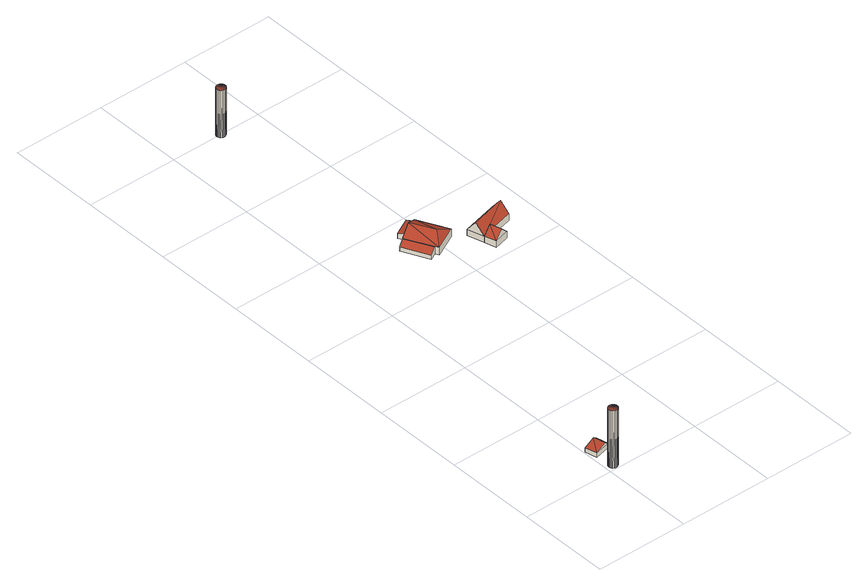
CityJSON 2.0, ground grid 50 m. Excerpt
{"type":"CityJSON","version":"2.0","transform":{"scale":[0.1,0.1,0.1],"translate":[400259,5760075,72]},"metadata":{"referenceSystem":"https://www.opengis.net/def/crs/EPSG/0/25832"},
"CityObjects":{
"building1":{"type":"Building","attributes":{"Geometrietyp2DReferenz":"1000","Gemeindeschluessel":"05515000","function":"51002_1251","roofType":"9999","measuredHeight":32.94},"geometry":[{"type":"Solid","lod":"2","boundaries":[[[[0,1,2]],[[1,3,2]],[[4,5,0]],[[5,1,0]],[[6,7,4]],[[7,5,4]],[[8,9,6]],[[9,7,6]],[[10,11,8]],[[11,9,8]],[[12,13,10]],[[13,11,10]],[[14,15,12]],[[15,13,12]],[[16,17,14]],[[17,15,14]],[[18,19,16]],[[19,17,16]],[[20,21,18]],[[21,19,18]],[[22,23,20]],[[23,21,20]],[[24,25,22]],[[25,23,22]],[[26,27,24]],[[27,25,24]],[[28,29,26]],[[29,27,26]],[[30,31,28]],[[31,29,28]],[[32,33,30]],[[33,31,30]],[[34,35,32]],[[35,33,32]],[[36,37,34]],[[37,35,34]],[[38,39,36]],[[39,37,36]],[[2,3,38]],[[3,39,38]],[[3,1,39]],[[1,5,39]],[[5,7,39]],[[7,9,39]],[[9,11,39]],[[11,13,39]],[[13,15,39]],[[15,17,39]],[[17,19,39]],[[19,21,39]],[[21,23,39]],[[23,25,39]],[[25,27,39]],[[27,29,39]],[[29,31,39]],[[31,33,39]],[[33,35,39]],[[35,37,39]],[[0,2,4]],[[2,38,4]],[[38,36,4]],[[36,34,4]],[[34,32,4]],[[32,30,4]],[[30,28,4]],[[28,26,4]],[[26,24,4]],[[24,22,4]],[[22,20,4]],[[20,18,4]],[[18,16,4]],[[16,14,4]],[[14,12,4]],[[12,10,4]],[[10,8,4]],[[8,6,4]]]],"semantics":{"surfaces":[{"type":"WallSurface"},{"type":"GroundSurface"},{"type":"RoofSurface"}],"values":[[0,0,0,0,0,0,0,0,0,0,0,0,0,0,0,0,0,0,0,0,0,0,0,0,0,0,0,0,0,0,0,0,0,0,0,0,0,0,0,0,1,1,1,1,1,1,1,1,1,1,1,1,1,1,1,1,1,1,2,2,2,2,2,2,2,2,2,2,2,2,2,2,2,2,2,2]]}}]},
"building2":{"type":"Building","attributes":{"Gemeindeschluessel":"05515000","Geometrietyp2DReferenz":"3000","function":"31001_2700","roofType":"3100","measuredHeight":4.24},"geometry":[{"type":"Solid","lod":"2","boundaries":[[[[40,41,42,43]],[[44,45,41,40]],[[46,47,45,44]],[[43,42,47,46]],[[40,48,44]],[[46,49,43]],[[43,49,48]],[[48,40,43]],[[49,46,44]],[[44,48,49]],[[41,45,47,42]]]],"semantics":{"surfaces":[{"type":"WallSurface"},{"type":"RoofSurface"},{"type":"GroundSurface"}],"values":[[0,0,0,0,0,0,1,1,1,1,2]]}}]},
"building3":{"type":"Building","attributes":{"Gemeindeschluessel":"05515000","Geometrietyp2DReferenz":"3000","function":"31001_2700","roofType":"2100","measuredHeight":4.3},"geometry":[{"type":"Solid","lod":"2","boundaries":[[[[50,51,52,53]],[[54,55,51,50]],[[56,57,55,54]],[[53,52,57,56]],[[54,50,53,56]],[[51,55,57,52]]]],"semantics":{"surfaces":[{"type":"WallSurface"},{"type":"RoofSurface"},{"type":"GroundSurface"}],"values":[[0,0,0,0,1,2]]}}]},
"building4":{"type":"Building","attributes":{"Gemeindeschluessel":"05515000","Geometrietyp2DReferenz":"3000","function":"31001_2700","roofType":"2100","measuredHeight":3.54},"geometry":[{"type":"Solid","lod":"2","boundaries":[[[[58,59,60,61]],[[62,63,59,58]],[[64,65,63,62]],[[61,60,65,64]],[[62,58,61,64]],[[59,63,65,60]]]],"semantics":{"surfaces":[{"type":"WallSurface"},{"type":"RoofSurface"},{"type":"GroundSurface"}],"values":[[0,0,0,0,1,2]]}}]},
"building5":{"type":"Building","attributes":{"Gemeindeschluessel":"05515000","Geometrietyp2DReferenz":"3000","function":"31001_2700","roofType":"5000","measuredHeight":8.18},"geometry":[{"type":"Solid","lod":"2","boundaries":[[[[66,67,68,69]],[[70,55,67,66]],[[71,51,55,70]],[[72,73,51,71]],[[74,75,73,72]],[[69,68,75,74]],[[69,76,66]],[[76,69,74]],[[74,77,76]],[[66,76,77]],[[77,78,71,70,66]],[[78,72,71]],[[78,77,74,72]],[[67,55,51,73,75,68]]]],"semantics":{"surfaces":[{"type":"WallSurface"},{"type":"RoofSurface"},{"type":"GroundSurface"}],"values":[[0,0,0,0,0,0,1,1,1,1,1,0,0,2]]}}]},
"building6":{"type":"Building","attributes":{"Geometrietyp2DReferenz":"1000","Gemeindeschluessel":"05515000","function":"51002_1251","roofType":"9999","measuredHeight":27.09},"geometry":[{"type":"Solid","lod":"2","boundaries":[[[[79,80,81]],[[80,82,81]],[[83,84,79]],[[84,80,79]],[[85,86,83]],[[86,84,83]],[[87,88,85]],[[88,86,85]],[[89,90,87]],[[90,88,87]],[[91,92,89]],[[92,90,89]],[[93,94,91]],[[94,92,91]],[[95,96,93]],[[96,94,93]],[[97,98,95]],[[98,96,95]],[[99,100,97]],[[100,98,97]],[[101,102,99]],[[102,100,99]],[[103,104,101]],[[104,102,101]],[[105,106,103]],[[106,104,103]],[[107,108,105]],[[108,106,105]],[[109,110,107]],[[110,108,107]],[[111,112,109]],[[112,110,109]],[[113,114,111]],[[114,112,111]],[[115,116,113]],[[116,114,113]],[[117,118,115]],[[118,116,115]],[[81,82,117]],[[82,118,117]],[[82,80,118]],[[80,84,118]],[[84,86,118]],[[86,88,118]],[[88,90,118]],[[90,92,118]],[[92,94,118]],[[94,96,118]],[[96,98,118]],[[98,100,118]],[[100,102,118]],[[102,104,118]],[[104,106,118]],[[106,108,118]],[[108,110,118]],[[110,112,118]],[[112,114,118]],[[114,116,118]],[[79,81,83]],[[81,117,83]],[[117,115,83]],[[115,113,83]],[[113,111,83]],[[111,109,83]],[[109,107,83]],[[107,105,83]],[[105,103,83]],[[103,101,83]],[[101,99,83]],[[99,97,83]],[[91,89,83]],[[97,95,83]],[[95,93,83]],[[93,91,83]],[[89,87,83]],[[87,85,83]]]],"semantics":{"surfaces":[{"type":"WallSurface"},{"type":"GroundSurface"},{"type":"RoofSurface"}],"values":[[0,0,0,0,0,0,0,0,0,0,0,0,0,0,0,0,0,0,0,0,0,0,0,0,0,0,0,0,0,0,0,0,0,0,0,0,0,0,0,0,1,1,1,1,1,1,1,1,1,1,1,1,1,1,1,1,1,1,2,2,2,2,2,2,2,2,2,2,2,2,2,2,2,2,2,2]]}}]},
"building7":{"type":"Building","attributes":{"Gemeindeschluessel":"05515000","Geometrietyp2DReferenz":"3000","function":"31001_1000"},"address":[{"country":"Germany","locality":"Münster","thoroughfareNumber":"343","thoroughfareName":"Rüschhausweg"}],"children":["building7-1","building7-2"]},
"building7-1":{"type":"BuildingPart","attributes":{"roofType":"3100","measuredHeight":7.97},"parents":["building7"],"geometry":[{"type":"Solid","lod":"2","boundaries":[[[[119,120,121,122,123]],[[124,125,126,127,128]],[[123,122,125,124]],[[119,129,128]],[[124,130,123]],[[123,130,129]],[[129,119,123]],[[130,124,128]],[[128,129,130]],[[121,126,125,122]],[[120,119,128,127]],[[126,121,120,127]]]],"semantics":{"surfaces":[{"type":"WallSurface"},{"type":"RoofSurface"},{"type":"GroundSurface"},{"type":"ClosureSurface"}],"values":[[0,0,0,0,0,1,1,1,1,2,0,3]]}}]},
"building7-2":{"type":"BuildingPart","attributes":{"roofType":"3100","measuredHeight":9.28},"parents":["building7"],"geometry":[{"type":"Solid","lod":"2","boundaries":[[[[131,132,133,134]],[[127,126,132,131]],[[135,136,121,120]],[[134,133,136,135]],[[137,134,138]],[[135,138,134]],[[120,137,138]],[[120,127,131,137]],[[137,131,134]],[[138,135,120]],[[132,126,121,136,133]],[[126,127,120,121]]]],"semantics":{"surfaces":[{"type":"WallSurface"},{"type":"RoofSurface"},{"type":"GroundSurface"},{"type":"ClosureSurface"}],"values":[[0,0,0,0,1,1,1,1,0,0,2,3]]}}]}
},
"vertices":[
[60,40,333],[60,40,4],[56,46,333],[56,46,4],[63,32,333],[63,32,4],[63,25,333],[63,25,4],[60,17,333],[60,17,4],[56,11,333],[56,11,4],[49,6,333],[49,6,4],[42,4,333],[42,4,4],[34,4,333],[34,4,4],[27,6,333],[27,6,4],[20,11,333],[20,11,4],[16,17,333],[16,17,4],[13,25,333],[13,25,4],[13,32,333],[13,32,4],[16,40,333],[16,40,4],[20,46,333],[20,46,4],[27,51,333],[27,51,4],[34,53,333],[34,53,4],[42,53,333],[42,53,4],[49,51,333],[49,51,4],
[2,180,30],[2,180,5],[18,116,5],[18,116,30],[88,201,30],[88,201,5],[103,136,30],[103,136,5],[65,195,47],[81,131,47],
[365,1850,45],[365,1850,3],[331,1830,3],[331,1830,25],[436,1709,46],[436,1709,3],[399,1691,25],[399,1691,3],
[382,1905,34],[382,1905,5],[402,1869,5],[402,1869,40],[475,1952,34],[475,1952,5],[494,1916,40],[494,1916,5],
[446,1690,47],[446,1690,3],[576,1755,3],[576,1755,47],[436,1709,47],[365,1850,47],[402,1869,47],[402,1869,3],[494,1916,47],[494,1916,3],[492,1759,85],[429,1883,85],[402,1869,69],
[295,3002,281],[295,3002,10],[291,3008,281],[291,3008,10],[298,2994,281],[298,2994,10],[298,2986,281],[298,2986,10],[295,2979,281],[295,2979,10],[291,2973,281],[291,2973,10],[284,2968,281],[284,2968,10],[277,2966,281],[277,2966,10],[269,2966,281],[269,2966,10],[262,2968,281],[262,2968,10],[255,2973,281],[255,2973,10],[251,2979,281],[251,2979,10],[248,2986,281],[248,2986,10],[248,2994,281],[248,2994,10],[251,3002,281],[251,3002,10],[255,3008,281],[255,3008,10],[262,3013,281],[262,3013,10],[269,3015,281],[269,3015,10],[277,3015,281],[277,3015,10],[284,3013,281],[284,3013,10],
[661,1628,37],[661,1628,36],[661,1628,0],[679,1565,0],[679,1565,37],[761,1587,37],[761,1587,0],[744,1649,0],[744,1649,36],[744,1649,37],[703,1638,80],[720,1576,80],
[851,1676,36],[851,1676,0],[829,1767,0],[829,1767,36],[636,1719,36],[636,1719,0],[840,1722,93],[649,1673,93]
]}
